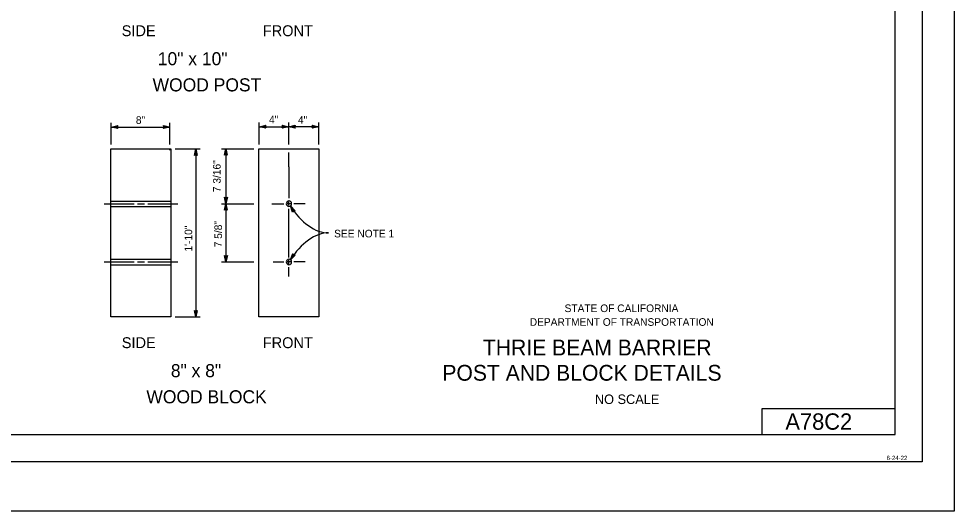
# Model space of a CAD drawing. Extents: x -894 to 866, y -476 to 714.
# Drawn here: x 7 to 866, y -476 to -24 of the extents above; entities that cross this region are included whole.
import ezdxf

# ---------------------------------------------------------------- set-up
doc = ezdxf.new("R2010")
doc.units = 0
for name, color, linetype in [('10 Sheet Format', 7, 'Continuous'), ('56 Stage 3 Anno', 7, 'Continuous'), ('57 Undefined', 7, 'Continuous'), ('60 Nongeo Data', 7, 'Continuous')]:
    doc.layers.add(name, color=color, linetype=linetype)

msp = doc.modelspace()

# ---------------------------------------------------------------- linework, layer by layer
at = {"layer": '10 Sheet Format'}
for p, q in [((836.57, 668.96), (836.57, -431.04)), ((811.55, -406.04), (811.55, 643.96)), ((689.55, -406.04), (689.55, -382.04)), ((689.55, -382.04), (811.55, -382.04)), ((-813.45, -406.04), (811.55, -406.04)), ((836.57, -431.04), (-863.43, -431.04))]:
    msp.add_line(p, q, dxfattribs=at)
for points in [[(-894.04, 713.56), (865.96, 713.56), (865.96, -476.44), (-894.04, -476.44)], [(-863.43, 668.96), (836.57, 668.96), (836.57, -431.04), (-863.43, -431.04)]]:
    msp.add_lwpolyline(points, close=True, dxfattribs=at)
at = {"layer": '56 Stage 3 Anno'}
for p, q in [((91.71, -139.69), (91.71, -119.72)), ((145.59, -139.78), (145.59, -119.72)), ((227.58, -139.7), (227.58, -119.35)), ((254.77, -139.72), (254.77, -119.37)), ((282.34, -139.72), (282.34, -119.37)), ((91.71, -123.72), (145.59, -123.72)), ((91.73, -123.72), (97.73, -122.39)), ((91.73, -123.72), (97.73, -122.39)), ((97.73, -125.06), (91.73, -123.72)), ((91.73, -123.72), (91.73, -123.72)), ((97.73, -125.06), (91.73, -123.72)), ((91.73, -123.72), (91.73, -123.72)), ((97.51, -124.71), (93.11, -123.72)), ((97.51, -124.71), (93.11, -123.72)), ((93.12, -123.72), (97.5, -122.75)), ((93.12, -123.72), (97.5, -122.75)), ((94.49, -123.72), (97.32, -123.1)), ((94.49, -123.72), (97.32, -123.1)), ((97.28, -124.35), (94.49, -123.72)), ((97.28, -124.35), (94.49, -123.72)), ((95.87, -123.72), (97.08, -123.46)), ((95.87, -123.72), (97.08, -123.46)), ((97.1, -124), (95.87, -123.72)), ((97.1, -124), (95.87, -123.72)), ((97.73, -122.39), (96.93, -123.72)), ((97.73, -122.39), (96.93, -123.72)), ((96.93, -123.72), (97.73, -125.06)), ((96.93, -123.72), (97.73, -125.06)), ((97.73, -122.39), (97.73, -122.39)), ((97.73, -122.39), (97.73, -122.39)), ((97.73, -125.06), (97.73, -125.06)), ((97.73, -125.06), (97.73, -125.06)), ((140.39, -123.72), (139.59, -122.38)), ((139.59, -122.38), (139.59, -122.38)), ((139.59, -122.38), (145.59, -123.72)), ((145.59, -123.72), (139.59, -125.05)), ((139.59, -125.05), (140.39, -123.72)), ((139.59, -125.05), (139.59, -125.05)), ((139.8, -122.74), (144.21, -123.72)), ((144.2, -123.72), (139.82, -124.69)), ((142.82, -123.72), (140, -124.35)), ((140.04, -123.1), (142.82, -123.72)), ((140.21, -123.44), (141.44, -123.72)), ((141.44, -123.72), (140.23, -123.99)), ((145.59, -123.72), (145.59, -123.72)), ((227.58, -123.35), (233.58, -122.02)), ((233.58, -124.69), (227.58, -123.35)), ((227.58, -123.35), (227.58, -123.35)), ((227.58, -123.37), (254.77, -123.37)), ((233.37, -124.33), (228.96, -123.35)), ((228.97, -123.34), (233.35, -122.38)), ((230.35, -123.35), (233.17, -122.72)), ((233.13, -123.97), (230.35, -123.35)), ((231.73, -123.35), (232.94, -123.08)), ((232.96, -123.63), (231.73, -123.35)), ((233.58, -122.02), (232.78, -123.35)), ((232.78, -123.35), (233.58, -124.69)), ((233.58, -122.02), (233.58, -122.02)), ((233.58, -124.69), (233.58, -124.69)), ((249.58, -123.37), (248.78, -122.03)), ((248.78, -122.03), (248.78, -122.03)), ((248.78, -122.03), (254.78, -123.37)), ((254.78, -123.37), (248.78, -124.7)), ((248.78, -124.7), (249.58, -123.37)), ((248.78, -124.7), (248.78, -124.7)), ((249, -122.39), (253.4, -123.37)), ((253.39, -123.37), (249.02, -124.34)), ((252.02, -123.37), (249.2, -123.99)), ((249.23, -122.75), (252.02, -123.37)), ((249.41, -123.09), (250.64, -123.37)), ((250.64, -123.37), (249.43, -123.63)), ((254.68, -123.37), (260.67, -122.04)), ((260.67, -124.71), (254.68, -123.37)), ((254.68, -123.37), (254.68, -123.37)), ((282.34, -123.37), (254.77, -123.37)), ((254.78, -123.37), (254.78, -123.37)), ((260.46, -124.35), (256.05, -123.37)), ((256.07, -123.37), (260.44, -122.4)), ((257.44, -123.37), (260.26, -122.75)), ((260.22, -123.99), (257.44, -123.37)), ((258.82, -123.37), (260.03, -123.11)), ((260.05, -123.65), (258.82, -123.37)), ((260.67, -122.04), (259.87, -123.37)), ((259.87, -123.37), (260.67, -124.71)), ((260.67, -122.04), (260.67, -122.04)), ((260.67, -124.71), (260.67, -124.71)), ((277.12, -123.43), (276.32, -122.09)), ((276.32, -122.09), (276.32, -122.09)), ((276.32, -122.09), (282.32, -123.43)), ((282.32, -123.43), (276.32, -124.76)), ((276.32, -124.76), (277.12, -123.43)), ((276.32, -124.76), (276.32, -124.76)), ((276.54, -122.45), (280.94, -123.43)), ((280.93, -123.43), (276.55, -124.4)), ((279.56, -123.43), (276.73, -124.05)), ((276.77, -122.81), (279.56, -123.43)), ((276.95, -123.15), (278.18, -123.43)), ((278.18, -123.43), (276.97, -123.69)), ((282.32, -123.43), (282.32, -123.43)), ((150.48, -143.82), (173.31, -143.82)), ((167.97, -149.69), (169.31, -143.69)), ((167.97, -149.69), (169.31, -143.69)), ((168.33, -149.47), (169.31, -145.07)), ((168.33, -149.47), (169.31, -145.07)), ((169.31, -143.69), (169.31, -143.69)), ((169.31, -143.69), (170.64, -149.69)), ((169.31, -143.69), (169.31, -143.69)), ((169.31, -143.69), (170.64, -149.69)), ((169.31, -143.82), (169.31, -297.97)), ((169.32, -145.08), (170.28, -149.46)), ((169.32, -145.08), (170.28, -149.46)), ((192.94, -143.62), (222.6, -143.62)), ((195.6, -149.38), (196.94, -143.38)), ((195.6, -149.62), (196.94, -143.62)), ((195.96, -149.16), (196.94, -144.76)), ((195.96, -149.41), (196.94, -145)), ((196.94, -143.38), (196.94, -143.38)), ((196.94, -143.38), (198.27, -149.38)), ((196.94, -143.62), (196.94, -194.06)), ((196.94, -143.62), (196.94, -143.62)), ((196.94, -143.62), (198.27, -149.62)), ((196.95, -144.77), (197.91, -149.14)), ((196.95, -145.01), (197.91, -149.39)), ((169.31, -148.89), (167.97, -149.69)), ((169.31, -148.89), (167.97, -149.69)), ((167.97, -149.69), (167.97, -149.69)), ((167.97, -149.69), (167.97, -149.69)), ((168.69, -149.24), (169.31, -146.45)), ((168.69, -149.24), (169.31, -146.45)), ((169.04, -149.07), (169.31, -147.84)), ((169.04, -149.07), (169.31, -147.84)), ((169.31, -146.45), (169.94, -149.28)), ((169.31, -146.45), (169.94, -149.28)), ((169.31, -147.84), (169.58, -149.04)), ((169.31, -147.84), (169.58, -149.04)), ((170.64, -149.69), (169.31, -148.89)), ((170.64, -149.69), (169.31, -148.89)), ((170.64, -149.69), (170.64, -149.69)), ((170.64, -149.69), (170.64, -149.69)), ((196.94, -148.58), (195.6, -149.38)), ((196.94, -148.82), (195.6, -149.62)), ((195.6, -149.38), (195.6, -149.38)), ((195.6, -149.62), (195.6, -149.62)), ((196.32, -148.93), (196.94, -146.14)), ((196.32, -149.17), (196.94, -146.39)), ((196.66, -148.75), (196.94, -147.52)), ((196.66, -149), (196.94, -147.77)), ((196.94, -146.14), (197.57, -148.97)), ((196.94, -146.39), (197.57, -149.21)), ((196.94, -147.52), (197.21, -148.73)), ((196.94, -147.77), (197.21, -148.98)), ((198.27, -149.38), (196.94, -148.58)), ((198.27, -149.62), (196.94, -148.82)), ((198.27, -149.38), (198.27, -149.38)), ((198.27, -149.62), (198.27, -149.62)), ((254.88, -160.2), (254.88, -147.19)), ((254.89, -160.2), (254.89, -188.87)), ((196.94, -194.06), (195.61, -188.06)), ((195.61, -188.06), (195.61, -188.06)), ((195.61, -188.06), (196.94, -188.86)), ((196.94, -192.66), (195.97, -188.29)), ((196.94, -191.29), (196.32, -188.47)), ((196.95, -189.91), (196.68, -188.7)), ((196.94, -188.86), (198.28, -188.06)), ((198.28, -188.06), (196.94, -194.06)), ((197.93, -188.27), (196.94, -192.68)), ((197.57, -188.51), (196.94, -191.29)), ((197.22, -188.68), (196.95, -189.91)), ((198.28, -188.06), (198.28, -188.06)), ((85.06, -194.06), (112.62, -194.06)), ((115.77, -194.06), (122.07, -194.06)), ((125.22, -194.06), (152.78, -194.06)), ((192.94, -194.06), (222.6, -194.06)), ((195.6, -200.05), (196.94, -194.06)), ((195.96, -199.84), (196.94, -195.44)), ((196.32, -199.6), (196.94, -196.82)), ((196.94, -194.06), (196.94, -194.06)), ((196.94, -194.06), (196.94, -247.52)), ((196.94, -194.06), (196.94, -194.06)), ((196.94, -194.06), (198.27, -200.05)), ((196.94, -196.82), (197.57, -199.64)), ((196.95, -195.45), (197.91, -199.82)), ((239.26, -194.06), (250.3, -194.06)), ((256.6, -194.06), (253.16, -194.06)), ((254.89, -195.8), (254.89, -192.4)), ((258.28, -201.84), (256.39, -196)), ((256.39, -196), (256.39, -196)), ((256.39, -196), (260.58, -200.49)), ((258.48, -201.48), (257.09, -197.18)), ((257.1, -197.19), (260.15, -200.47)), ((269.75, -194.06), (259.46, -194.06)), ((196.94, -199.25), (195.6, -200.05)), ((195.6, -200.05), (195.6, -200.05)), ((196.66, -199.43), (196.94, -198.2)), ((196.94, -198.2), (197.21, -199.41)), ((198.27, -200.05), (196.94, -199.25)), ((198.27, -200.05), (198.27, -200.05)), ((254.89, -202.96), (254.89, -198.71)), ((254.89, -239.17), (254.89, -202.96)), ((258.67, -201.09), (257.79, -198.38)), ((257.79, -198.38), (259.76, -200.49)), ((259.03, -200.47), (258.28, -201.84)), ((258.28, -201.84), (258.28, -201.84)), ((258.88, -200.76), (258.49, -199.57)), ((258.49, -199.57), (259.33, -200.47)), ((260.58, -200.49), (259.03, -200.47)), ((260.58, -200.49), (260.58, -200.49)), ((254.89, -243.38), (254.89, -239.17)), ((256.39, -245.69), (258.29, -239.85)), ((257.09, -244.49), (258.48, -240.23)), ((257.79, -243.31), (258.69, -240.56)), ((258.29, -239.85), (258.29, -239.85)), ((258.29, -239.85), (259.03, -241.21)), ((85.06, -247.52), (112.62, -247.52)), ((115.77, -247.52), (122.07, -247.52)), ((125.22, -247.52), (152.78, -247.52)), ((192.94, -247.52), (222.6, -247.52)), ((196.94, -247.52), (195.61, -241.52)), ((195.61, -241.52), (195.61, -241.52)), ((195.61, -241.52), (196.94, -242.32)), ((196.94, -246.13), (195.97, -241.75)), ((196.94, -244.76), (196.32, -241.93)), ((196.95, -243.37), (196.68, -242.17)), ((196.94, -242.32), (198.28, -241.52)), ((198.28, -241.52), (196.94, -247.52)), ((197.93, -241.74), (196.94, -246.14)), ((197.57, -241.97), (196.94, -244.76)), ((196.94, -247.52), (196.94, -247.52)), ((197.22, -242.14), (196.95, -243.37)), ((198.28, -241.52), (198.28, -241.52)), ((240.24, -247.52), (250.3, -247.52)), ((256.6, -247.52), (253.16, -247.52)), ((254.89, -249.27), (254.89, -245.87)), ((260.59, -241.2), (256.39, -245.69)), ((256.39, -245.69), (256.39, -245.69)), ((260.17, -241.21), (257.09, -244.5)), ((259.74, -241.23), (257.79, -243.31)), ((258.49, -242.12), (258.88, -240.94)), ((259.35, -241.2), (258.49, -242.12)), ((259.03, -241.21), (260.59, -241.2)), ((269.75, -247.52), (259.46, -247.52)), ((260.59, -241.2), (260.59, -241.2)), ((254.89, -260.83), (254.89, -252.17)), ((169.31, -298.02), (167.98, -292.02)), ((167.98, -292.02), (167.98, -292.02)), ((167.98, -292.02), (169.31, -292.82)), ((169.31, -292.82), (170.65, -292.02)), ((170.65, -292.02), (169.31, -298.02)), ((170.65, -292.02), (170.65, -292.02)), ((150.48, -297.97), (173.31, -297.97)), ((169.31, -296.63), (168.34, -292.25)), ((169.32, -295.26), (168.69, -292.43)), ((169.32, -293.87), (169.05, -292.67)), ((170.3, -292.24), (169.31, -296.64)), ((169.31, -298.02), (169.31, -298.02)), ((169.94, -292.47), (169.32, -295.26)), ((169.59, -292.64), (169.32, -293.87))]:
    msp.add_line(p, q, dxfattribs=at)
for centre in [(254.81, -194.06), (254.81, -247.52)]:
    msp.add_arc(centre, 2.5, 268.66501, 269.39196, dxfattribs=at)
for centre, major_axis, start_param, end_param in [((278.75, -183.69), (-21.36, 34.66), 1.53997, 2.78947), ((278.75, -257.99), (-21.36, -34.66), 3.493715, 4.743215)]:
    msp.add_ellipse(centre, major_axis=major_axis, ratio=0.626389, start_param=start_param, end_param=end_param, dxfattribs=at)
at = {"layer": '60 Nongeo Data'}
for p, q in [((91.36, -298.02), (91.36, -143.69)), ((91.36, -143.69), (146.48, -143.69)), ((145.61, -144.88), (145.61, -144.72)), ((146.48, -143.69), (146.48, -298.02)), ((227.23, -298.05), (227.23, -143.72)), ((227.23, -143.72), (282.34, -143.72)), ((234.25, -143.69), (234.25, -143.62)), ((234.25, -143.69), (275.61, -143.69)), ((282.34, -143.72), (282.34, -298.05)), ((91.36, -191.58), (146.48, -191.58)), ((91.36, -196.58), (146.48, -196.58)), ((91.36, -245.05), (146.48, -245.05)), ((91.36, -250.05), (146.48, -250.05)), ((146.48, -298.02), (91.36, -298.02)), ((282.34, -298.05), (227.23, -298.05))]:
    msp.add_line(p, q, dxfattribs=at)
for centre, start, end in [((254.95, -194.06), 89.80821, 179.88642), ((254.95, -194.06), 179.91294, 267.84712), ((254.81, -194.06), 270.18972, 89.80821), ((254.95, -247.52), 89.80821, 179.88642), ((254.95, -247.52), 179.91294, 267.84712), ((254.81, -247.52), 270.18972, 89.80821)]:
    msp.add_arc(centre, 2.5, start, end, dxfattribs=at)

# ---------------------------------------------------------------- texts
at = {"layer": '10 Sheet Format'}
for s, height, p in [('STATE OF CALIFORNIA', 7, (508.02, -293.55)), ('DEPARTMENT OF TRANSPORTATION', 7, (476.02, -306.16)), ('THRIE BEAM BARRIER', 14.5, (432.99, -333.35)), ('POST AND BLOCK DETAILS', 14.5, (395.77, -356.55)), ('NO SCALE', 8.75, (535.88, -377.98)), ('A78C2', 15, (710.84, -401.54)), ('6-24-22', 4, (803.78, -429.46))]:
    msp.add_text(s, height=height, dxfattribs=at).set_placement(p)
at = {"layer": '57 Undefined'}
for s, height, p in [('SIDE', 10, (101.24, -40.25)), ('FRONT', 10, (230.83, -40.25)), ('10" x 10"', 12, (134.41, -66.93)), ('WOOD POST', 12, (129.62, -90.93)), ('8"', 7, (114.27, -120.77)), ('4"', 7, (236.54, -120.36)), ('4"', 7, (263.13, -120.68)), ('SEE NOTE 1', 7, (296.35, -224.99)), ('SIDE', 10, (101.32, -326.64)), ('FRONT', 10, (230.8, -326.67)), ('8" x 8"', 12, (146.4, -353.32)), ('WOOD BLOCK', 12, (123.91, -377.32))]:
    msp.add_text(s, height=height, dxfattribs=at).set_placement(p)
for s, p in [('7 3/16"', (192.12, -183.47)), ('1\'-10"', (166.02, -238)), ('7 5/8"', (193.43, -234.08))]:
    msp.add_text(s, height=7, rotation=90, dxfattribs=at).set_placement(p)

doc.saveas('drawing.dxf')
